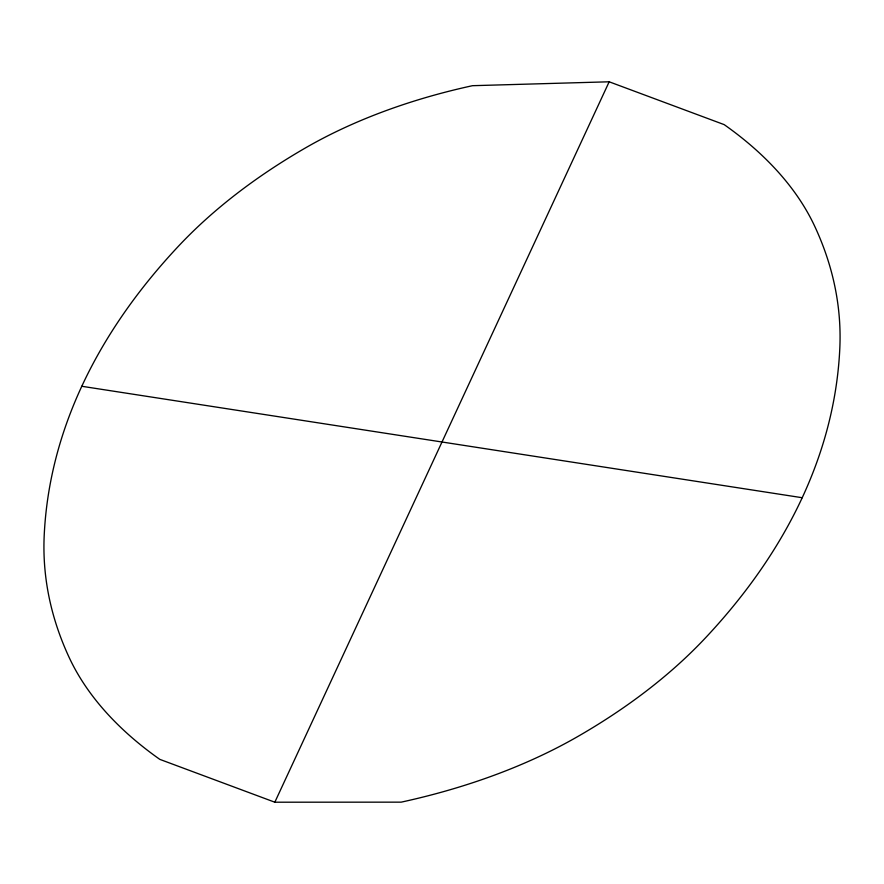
<?xml version="1.0" encoding="UTF-8"?>
<svg xmlns="http://www.w3.org/2000/svg" width="884" height="884" viewBox="0 0 884 884"><rect width="100%" height="100%" fill="white"/><g stroke="black" fill="none" stroke-linecap="round" stroke-linejoin="round"><path stroke-width="1.33" d="M274.825 802.208L609.175 81.792L724.173 124.622A471.282 272.095 0 0 1 814.915 226.702A738.107 426.143 0 0 1 839.8 348.517A1115.078 643.784 0 0 1 705.554 637.784A738.107 426.143 0 0 1 578.501 736.107A500.421 288.913 0 0 1 401.181 802.153L274.825 802.208L159.827 759.378A471.282 272.095 0 0 1 69.085 657.298A738.107 426.143 0 0 1 44.2 535.483A1115.078 643.784 0 0 1 178.446 246.216A738.107 426.143 0 0 1 305.499 147.893A471.282 272.095 0 0 1 472.487 85.693L609.175 81.792M81.792 386.275L802.208 497.725"/></g></svg>
